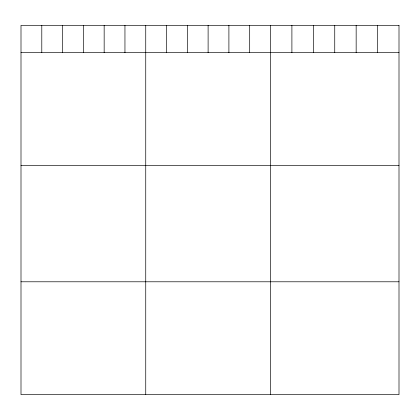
<?xml version="1.0" encoding="UTF-8"?>
<svg xmlns="http://www.w3.org/2000/svg" width="420" height="420" viewBox="0 0 420 420"><rect width="100%" height="100%" fill="white"/><g stroke="black" fill="none" stroke-linecap="round" stroke-linejoin="round"><path stroke-width="0.63" d="M21 52.684L399 52.684M21 165.527L399 165.527M21 281.788L399 281.788M377.58 25.368L377.58 52.684M356.16 25.368L356.16 52.684M334.74 25.368L334.74 52.684M313.32 25.368L313.32 52.684M291.9 25.368L291.9 52.684M270.48 25.368L270.48 394.632M249.69 25.368L249.69 52.684M228.9 25.368L228.9 52.684M208.11 25.368L208.11 52.684M187.32 25.368L187.32 52.684M166.53 25.368L166.53 52.684M145.74 25.368L145.74 394.632M124.95 25.368L124.95 52.684M104.16 25.368L104.16 52.684M83.37 25.368L83.37 52.684M62.58 25.368L62.58 52.684M41.79 25.368L41.79 52.684M399 25.368L21 25.368L21 394.632L399 394.632L399 25.368"/></g></svg>
